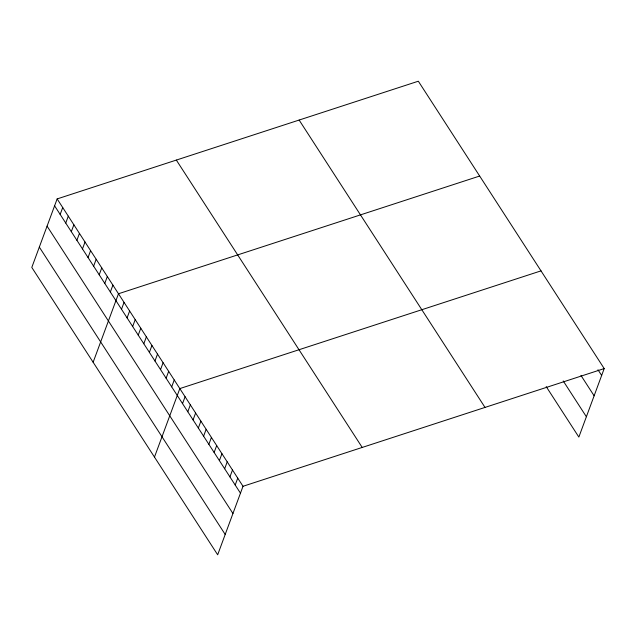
<?xml version="1.0" encoding="UTF-8"?>
<svg xmlns="http://www.w3.org/2000/svg" width="636" height="636" viewBox="0 0 636 636"><rect width="100%" height="100%" fill="white"/><g stroke="black" fill="none" stroke-linecap="round" stroke-linejoin="round"><path stroke-width="0.95" d="M57.145 198.925L31.8 267.43L217.671 554.791L243.016 486.286L604.2 368.57L418.329 81.209L57.145 198.925L243.016 486.286M60.166 214.435L62.718 207.543M65.747 223.053L68.291 216.16M71.319 231.671L73.871 224.786M76.9 240.297L79.444 233.404M82.473 248.915L85.025 242.022M88.046 257.54L90.598 250.648M93.627 266.158L96.171 259.265M99.2 274.776L101.752 267.891M104.781 283.402L107.325 276.509M110.354 292.019L112.906 285.127M93.134 362.258L118.479 293.752L479.663 176.037M121.508 309.263L124.052 302.37M127.081 317.881L129.633 310.988M132.662 326.507L135.206 319.614M138.235 335.124L140.787 328.232M143.808 343.742L146.359 336.857M149.388 352.368L151.932 345.475M154.961 360.986L157.513 354.093M160.542 369.603L163.086 362.719M166.115 378.229L168.667 371.337M171.696 386.847L174.24 379.962M154.476 457.085L179.821 388.58L541.005 270.872M182.532 403.614L185.084 396.721M187.803 411.754L190.347 404.862M193.066 419.895L195.618 413.002M198.337 428.036L200.881 421.143M203.6 436.177L206.151 429.292M208.87 444.318L211.414 437.433M214.133 452.466L216.685 445.574M219.396 460.607L221.948 453.714M224.667 468.748L227.211 461.855M229.93 476.889L232.482 469.996M235.201 485.03L237.745 478.137M604.2 368.57L578.855 437.075L546.205 386.601M597.967 369.762L601.648 375.463M580.962 375.439L594.127 395.799M563.21 380.924L586.384 416.747M299.135 120.053L485.006 407.414M176.331 160.073L362.202 447.434M54.593 205.81L240.464 493.17M47.072 226.146L232.943 513.506M39.321 247.094L225.192 534.455"/></g></svg>
